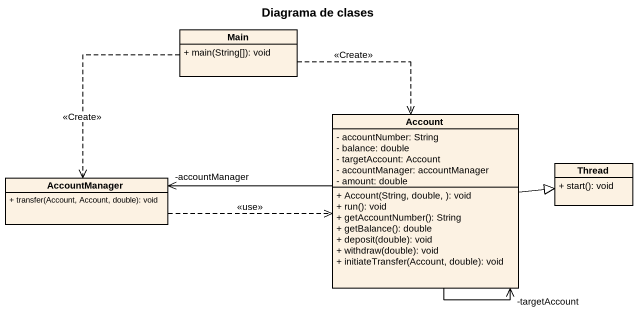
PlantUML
@startuml
title Diagrama de clases
hide circle
hide empty members
skinparam classAttributeIconSize 0
class Main {
  + main(String[]): void
}
class Account {
  - accountNumber: String
  - balance: double
  - targetAccount: Account
  - accountManager: accountManager
  - amount: double
  + Account(String, double, ): void
  + run(): void
  + getAccountNumber(): String
  + getBalance(): double
  + deposit(double): void
  + withdraw(double): void
  + initiateTransfer(Account, double): void
}
class AccountManager {
  + transfer(Account, Account, double): void
}
class Thread {
  + start(): void
}
Main ..> Account : <<Create>>
Main ..> AccountManager : <<Create>>
Account --> "-targetAccount" Account
Account -left-> "-accountManager" AccountManager
Account -right-|> Thread
AccountManager .right.> Account : <<use>>
@enduml
